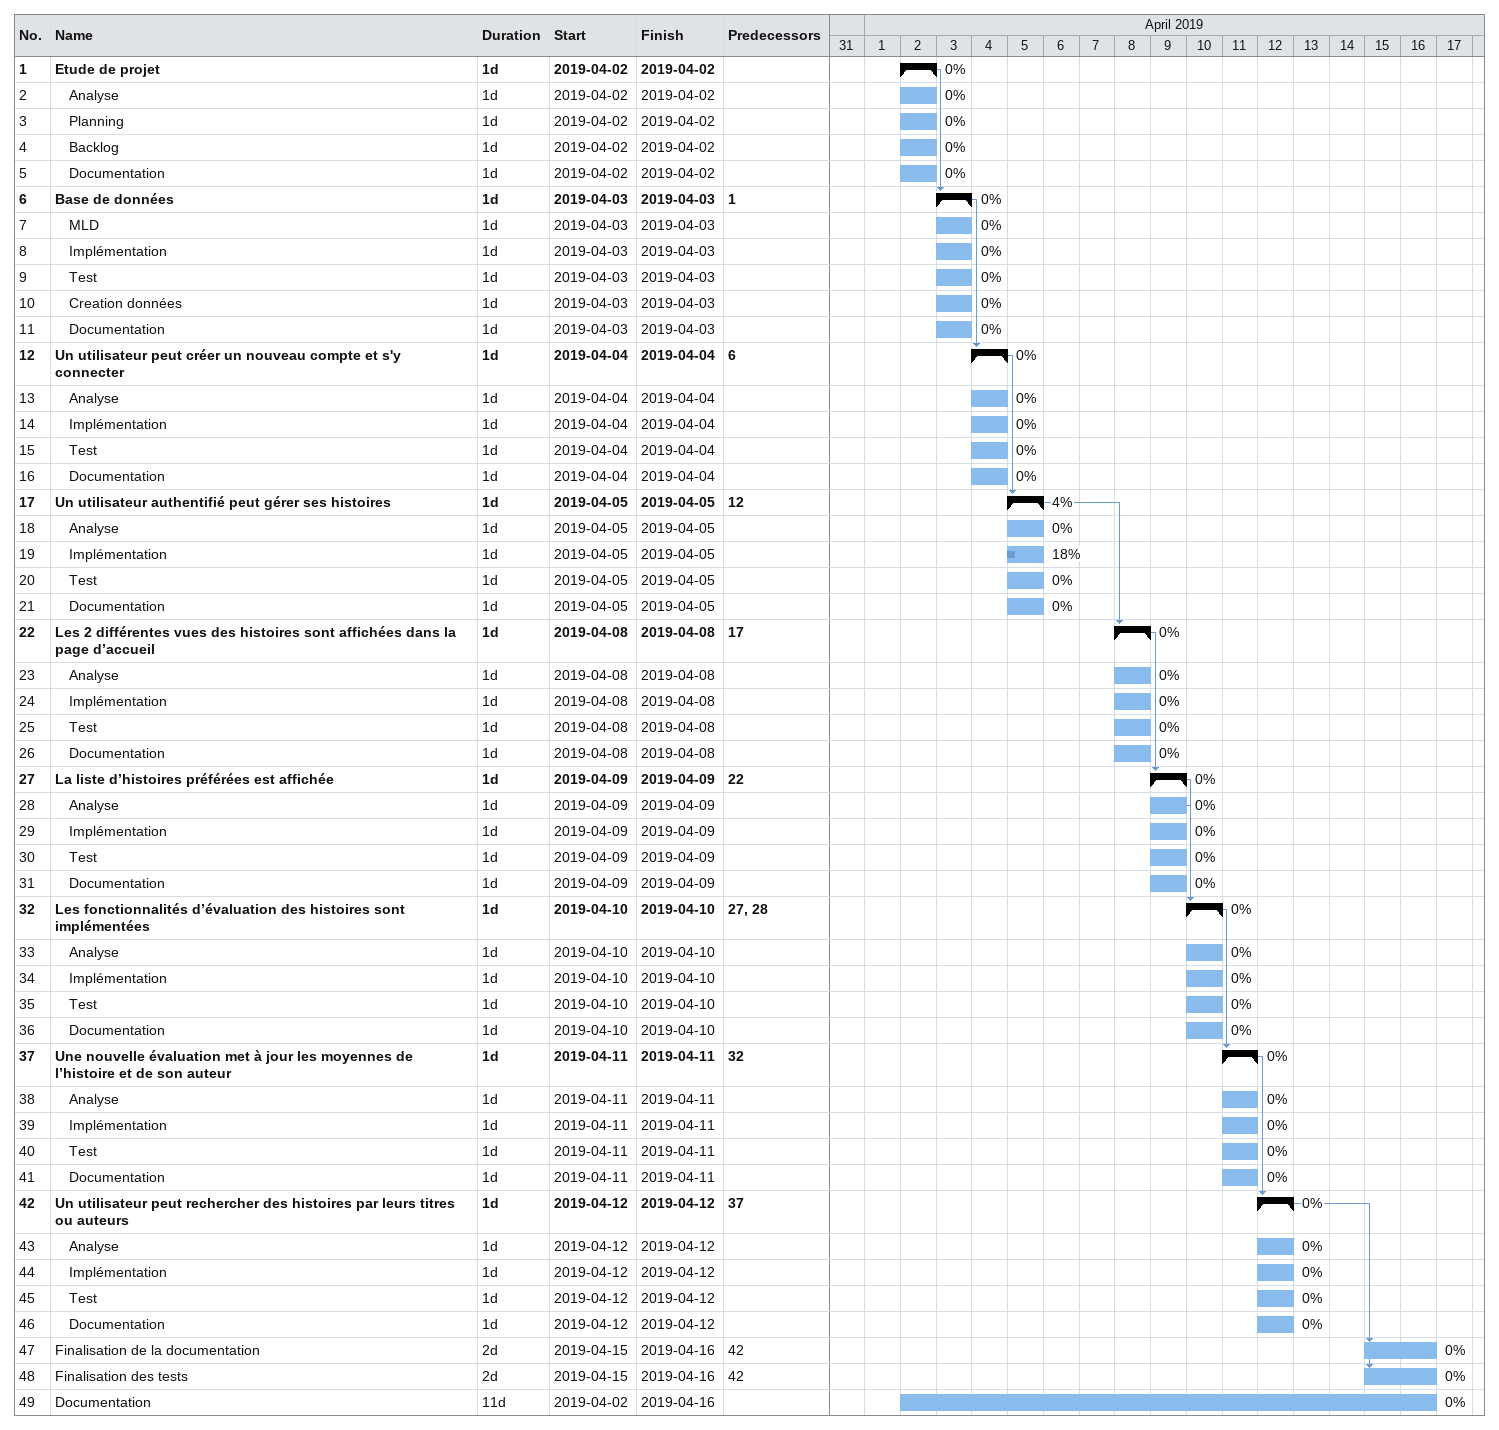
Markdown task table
| ID | Level | Task | Duration | Start | Finish | Predecessors | % complete |
|---|---|---|---|---|---|---|---|
| 1 | 1 | **Etude de projet** | 1d | 2019-04-02 | 2019-04-02 |  | 0 |
| 2 | 2 | Analyse | 1d | 2019-04-02 | 2019-04-02 |  | 0 |
| 3 | 2 | Planning | 1d | 2019-04-02 | 2019-04-02 |  | 0 |
| 4 | 2 | Backlog | 1d | 2019-04-02 | 2019-04-02 |  | 0 |
| 5 | 2 | Documentation | 1d | 2019-04-02 | 2019-04-02 |  | 0 |
| 6 | 1 | **Base de données** | 1d | 2019-04-03 | 2019-04-03 | 1 | 0 |
| 7 | 2 | MLD | 1d | 2019-04-03 | 2019-04-03 |  | 0 |
| 8 | 2 | Implémentation | 1d | 2019-04-03 | 2019-04-03 |  | 0 |
| 9 | 2 | Test | 1d | 2019-04-03 | 2019-04-03 |  | 0 |
| 10 | 2 | Creation données | 1d | 2019-04-03 | 2019-04-03 |  | 0 |
| 11 | 2 | Documentation | 1d | 2019-04-03 | 2019-04-03 |  | 0 |
| 12 | 1 | **Un utilisateur peut créer un nouveau compte et s'y connecter** | 1d | 2019-04-04 | 2019-04-04 | 6 | 0 |
| 13 | 2 | Analyse | 1d | 2019-04-04 | 2019-04-04 |  | 0 |
| 14 | 2 | Implémentation | 1d | 2019-04-04 | 2019-04-04 |  | 0 |
| 15 | 2 | Test | 1d | 2019-04-04 | 2019-04-04 |  | 0 |
| 16 | 2 | Documentation | 1d | 2019-04-04 | 2019-04-04 |  | 0 |
| 17 | 1 | **Un utilisateur authentifié peut gérer ses histoires** | 1d | 2019-04-05 | 2019-04-05 | 12 | 4 |
| 18 | 2 | Analyse | 1d | 2019-04-05 | 2019-04-05 |  | 0 |
| 19 | 2 | Implémentation | 1d | 2019-04-05 | 2019-04-05 |  | 18 |
| 20 | 2 | Test | 1d | 2019-04-05 | 2019-04-05 |  | 0 |
| 21 | 2 | Documentation | 1d | 2019-04-05 | 2019-04-05 |  | 0 |
| 22 | 1 | **Les 2 différentes vues des histoires sont affichées dans la page d’accueil** | 1d | 2019-04-08 | 2019-04-08 | 17 | 0 |
| 23 | 2 | Analyse | 1d | 2019-04-08 | 2019-04-08 |  | 0 |
| 24 | 2 | Implémentation | 1d | 2019-04-08 | 2019-04-08 |  | 0 |
| 25 | 2 | Test | 1d | 2019-04-08 | 2019-04-08 |  | 0 |
| 26 | 2 | Documentation | 1d | 2019-04-08 | 2019-04-08 |  | 0 |
| 27 | 1 | **La liste d’histoires préférées est affichée** | 1d | 2019-04-09 | 2019-04-09 | 22 | 0 |
| 28 | 2 | Analyse | 1d | 2019-04-09 | 2019-04-09 |  | 0 |
| 29 | 2 | Implémentation | 1d | 2019-04-09 | 2019-04-09 |  | 0 |
| 30 | 2 | Test | 1d | 2019-04-09 | 2019-04-09 |  | 0 |
| 31 | 2 | Documentation | 1d | 2019-04-09 | 2019-04-09 |  | 0 |
| 32 | 1 | **Les fonctionnalités d’évaluation des histoires sont implémentées** | 1d | 2019-04-10 | 2019-04-10 | 27, 28 | 0 |
| 33 | 2 | Analyse | 1d | 2019-04-10 | 2019-04-10 |  | 0 |
| 34 | 2 | Implémentation | 1d | 2019-04-10 | 2019-04-10 |  | 0 |
| 35 | 2 | Test | 1d | 2019-04-10 | 2019-04-10 |  | 0 |
| 36 | 2 | Documentation | 1d | 2019-04-10 | 2019-04-10 |  | 0 |
| 37 | 1 | **Une nouvelle évaluation met à jour les moyennes de l’histoire et de son auteur** | 1d | 2019-04-11 | 2019-04-11 | 32 | 0 |
| 38 | 2 | Analyse | 1d | 2019-04-11 | 2019-04-11 |  | 0 |
| 39 | 2 | Implémentation | 1d | 2019-04-11 | 2019-04-11 |  | 0 |
| 40 | 2 | Test | 1d | 2019-04-11 | 2019-04-11 |  | 0 |
| 41 | 2 | Documentation | 1d | 2019-04-11 | 2019-04-11 |  | 0 |
| 42 | 1 | **Un utilisateur peut rechercher des histoires par leurs titres ou auteurs** | 1d | 2019-04-12 | 2019-04-12 | 37 | 0 |
| 43 | 2 | Analyse | 1d | 2019-04-12 | 2019-04-12 |  | 0 |
| 44 | 2 | Implémentation | 1d | 2019-04-12 | 2019-04-12 |  | 0 |
| 45 | 2 | Test | 1d | 2019-04-12 | 2019-04-12 |  | 0 |
| 46 | 2 | Documentation | 1d | 2019-04-12 | 2019-04-12 |  | 0 |
| 47 | 1 | Finalisation de la documentation | 2d | 2019-04-15 | 2019-04-16 | 42 | 0 |
| 48 | 1 | Finalisation des tests | 2d | 2019-04-15 | 2019-04-16 | 42 | 0 |
| 49 | 1 | Documentation | 11d | 2019-04-02 | 2019-04-16 |  | 0 |
